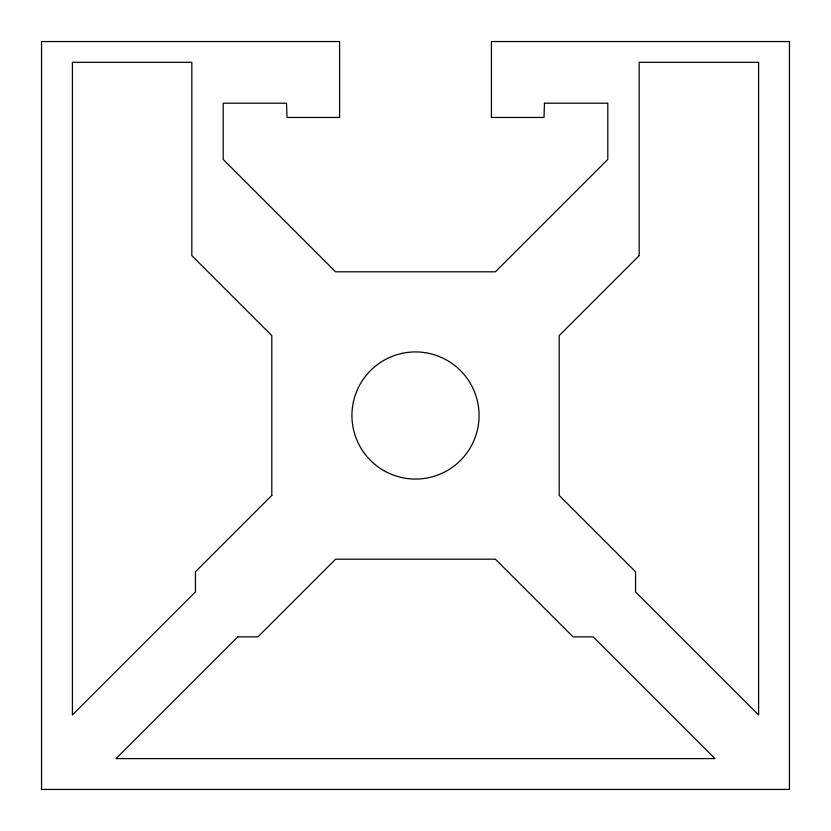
<?xml version="1.0" encoding="UTF-8"?>
<svg xmlns="http://www.w3.org/2000/svg" width="831" height="831" viewBox="0 0 831 831"><rect width="100%" height="100%" fill="white"/><g stroke="black" fill="none" stroke-linecap="round" stroke-linejoin="round"><path stroke-width="1.25" d="M544.492 103.21L543.993 117.462L491.412 117.462L491.412 41.55L789.45 41.55L789.45 789.45L41.55 789.45L41.55 41.55L339.588 41.55L339.588 117.462L287.007 117.462L286.508 103.21L223.196 103.21L223.196 159.417L335.589 271.81L495.411 271.81L607.804 159.417L607.804 103.21L544.492 103.21M271.81 495.411L195.441 571.78L195.441 591.932L72.401 714.972L72.401 62.315L191.836 62.315L191.836 255.616L271.81 335.589L271.81 495.411M237.759 636.868L116.028 758.599L714.972 758.599L593.241 636.868L573.089 636.868L495.411 559.19L335.589 559.19L257.911 636.868L237.759 636.868M639.164 255.616L559.19 335.589L559.19 495.411L635.559 571.78L635.559 591.932L758.599 714.972L758.599 62.315L639.164 62.315L639.164 255.616M383.714 470.554A63.572 63.572 0 0 0 479.072 415.5A63.572 63.572 0 0 0 383.714 360.446A63.572 63.572 0 0 0 383.714 470.554"/></g></svg>
